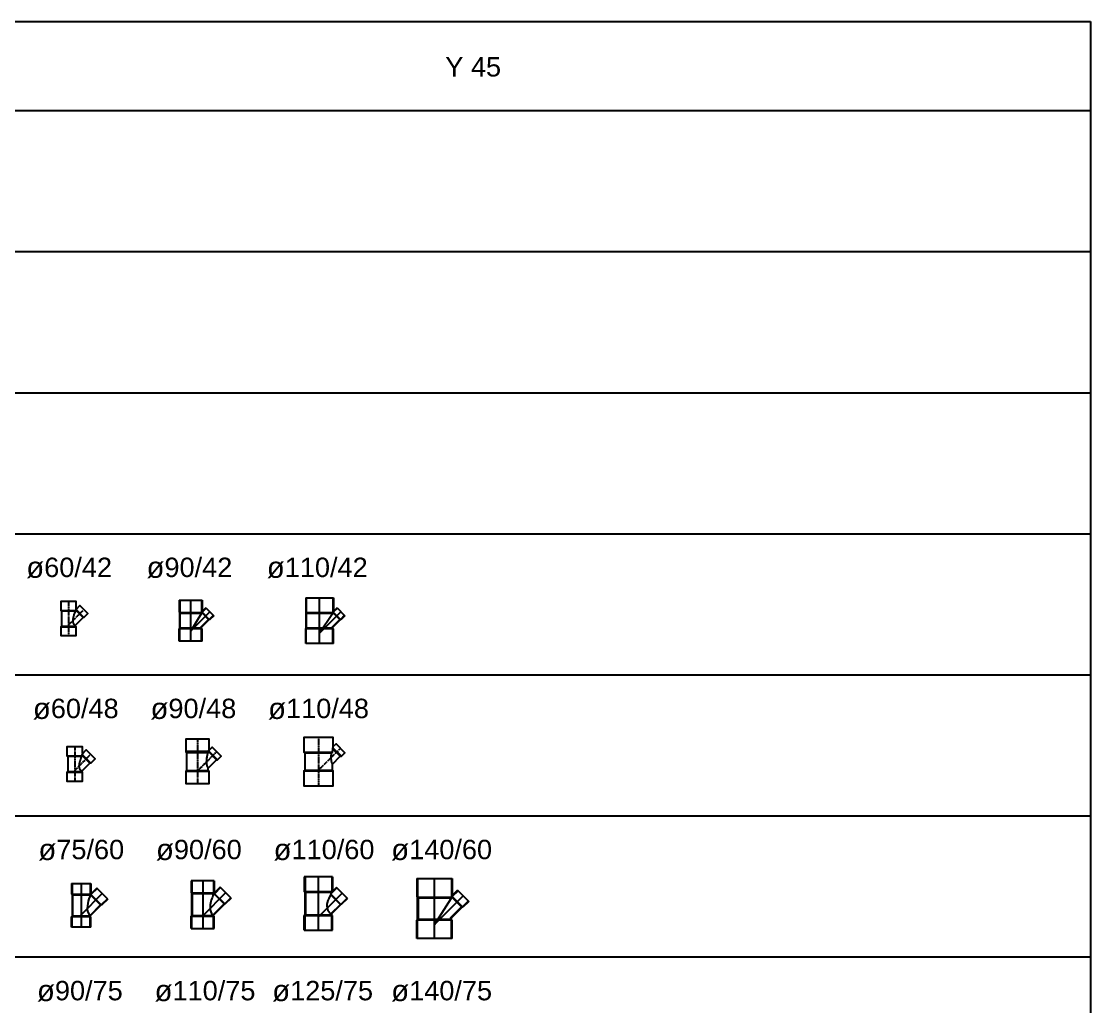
# Model space of a CAD drawing. Header units: millimetres. Extents: x 1218 to 72853, y -34712 to 16286.
# Drawn here: x 14536 to 18942, y -9446 to -5386 of the extents above; entities that cross this region are included whole.
import ezdxf
from ezdxf.enums import TextEntityAlignment as Align

# ---------------------------------------------------------------- set-up
doc = ezdxf.new("R2010")
doc.units = ezdxf.units.MM
doc.linetypes.add('CENTER', pattern=[50.8, 31.75, -6.35, 6.35, -6.35])
doc.linetypes.add('CENTER2', pattern=[28.575, 19.05, -3.175, 3.175, -3.175])
doc.styles.get("Standard").update_dxf_attribs({"font": 'arial.ttf'})

# ---------------------------------------------------------------- blocks, each defined once
blk = doc.blocks.new('Y-D75x60 uPVC ISO')
for p, q in [((-39.7, 128), (39.7, 128)), ((-39.7, 128), (-39.7, 84.5)), ((37.5, 128), (37.5, 84.5)), ((39.7, 128), (39.7, 84.7)), ((64.5, 109.5), (39.7, 84.7)), ((109.5, 64.5), (64.5, 109.5)), ((-39.7, 84.5), (-37.5, 82.3)), ((-37.5, 82.3), (-37.5, -6.3)), ((109.5, 64.5), (84, 39)), ((81.5, 39), (37.5, -4.9)), ((84, 39), (81.5, 39)), ((-39.7, -8.5), (-37.5, -6.3)), ((-39.7, -52), (-39.7, -8.5)), ((-39.7, -52), (-39.7, -8.5)), ((39.7, -52), (39.7, -8.5)), ((39.7, -52), (-39.7, -52))]:
    blk.add_line(p, q)
at = {"color": 8}
for p, q in [((-37.5, 128), (-37.5, 84.5)), ((37.5, 128), (37.5, 84.5)), ((65.8, 108.2), (40.3, 82.7)), ((-37.5, 84.5), (37.5, 84.5)), ((-37.5, 84.5), (-35.3, 82.3)), ((-35.3, 82.3), (35.3, 82.3)), ((-35.3, 82.3), (-35.3, -6.3)), ((37.5, 84.5), (35.3, 82.3)), ((35.3, 82.3), (35.3, 75.2)), ((40.3, 80.2), (35.3, 75.2)), ((82.7, 40.3), (40.3, 82.7)), ((40.3, 82.7), (40.3, 80.2)), ((80.2, 40.3), (40.3, 80.2)), ((108.2, 65.8), (82.7, 40.3)), ((0, -8.5), (0, 0)), ((80.2, 40.3), (35.3, -4.6)), ((82.7, 40.3), (80.2, 40.3)), ((-37.5, -8.5), (-35.3, -6.3)), ((-37.5, -52), (-37.5, -8.5)), ((-37.5, -52), (-37.5, -8.5)), ((37.5, -8.5), (-37.5, -8.5)), ((35.3, -6.3), (-35.3, -6.3)), ((35.3, -6.3), (35.3, -4.6)), ((37.5, -8.5), (35.3, -6.3)), ((37.5, -6.3), (37.5, -4.9)), ((39.7, -8.5), (37.5, -6.3)), ((37.5, -52), (37.5, -8.5))]:
    blk.add_line(p, q, dxfattribs=at)
at = {"color": 8, "linetype": 'CENTER', "ltscale": 10}
for p, q in [((0, 128), (0, -52)), ((87, 87), (0, 0))]:
    blk.add_line(p, q, dxfattribs=at)
at = {"color": 8}
for centre, radius, start, end in [((172.8, 20.8), 147.8, 158.416, 173.9677), ((84.8, 28.5), 59.5, 172.4666, 213.8004)]:
    blk.add_arc(centre, radius, start, end, dxfattribs=at)
at = {"flags": 1}
for p in [(0, 84.5), (61.5, 61.5), (0, -8.5)]:
    blk.add_attdef('AMC', p, '', height=0.5, dxfattribs=at)
blk = doc.blocks.new('Y-D90x60 uPVC ISO')
for p, q in [((-47.7, 143.5), (-47.7, 92.5)), ((47.7, 143.5), (-47.7, 143.5)), ((47.7, 143.5), (47.7, 92.7)), ((-47.7, 92.5), (-45, 89.8)), ((-45, 0.2), (-45, 89.8)), ((72.3, 117.2), (47.7, 92.7)), ((117.2, 72.3), (72.3, 117.2)), ((89.2, 46.8), (45, 2.6)), ((91.8, 46.8), (89.2, 46.8)), ((117.2, 72.3), (91.8, 46.8)), ((-47.7, -2.5), (-45, 0.2)), ((45, 0.2), (45, 2.6)), ((-47.7, -53.5), (-47.7, -2.5)), ((47.7, -53.5), (47.7, -2.5)), ((-47.7, -53.5), (47.7, -53.5))]:
    blk.add_line(p, q)
at = {"color": 8}
for p, q in [((-45, 143.5), (-45, 92.5)), ((45, 143.5), (45, 92.5)), ((45, 92.5), (-45, 92.5)), ((-45, 92.5), (-42.3, 89.8)), ((42.3, 89.8), (-42.3, 89.8)), ((-42.3, 0.2), (-42.3, 89.8)), ((45, 92.5), (42.3, 89.8)), ((42.3, 89.8), (42.3, 82.2)), ((73.5, 116), (48.1, 90.5)), ((90.5, 48.1), (48.1, 90.5)), ((48.1, 90.5), (48.1, 88)), ((48.1, 90.5), (48.1, 88)), ((48.1, 88), (42.3, 82.2)), ((88, 48.1), (42.3, 2.4)), ((88, 48.1), (48.1, 88)), ((90.5, 48.1), (88, 48.1)), ((116, 73.5), (90.5, 48.1)), ((-45, -2.5), (-42.3, 0.2)), ((-42.3, 0.2), (42.3, 0.2)), ((42.3, 0.2), (42.3, 2.4)), ((45, -2.5), (42.3, 0.2)), ((47.7, -2.5), (45, 0.2)), ((-45, -53.5), (-45, -2.5)), ((-45, -2.5), (45, -2.5)), ((45, -53.5), (45, -2.5))]:
    blk.add_line(p, q, dxfattribs=at)
at = {"color": 8, "linetype": 'CENTER', "ltscale": 10}
for p, q in [((0, 143.5), (0, -53.5)), ((94.8, 94.8), (0, 0))]:
    blk.add_line(p, q, dxfattribs=at)
at = {"color": 8}
for centre, radius, start, end in [((157.9, 27.9), 127.7, 154.8261, 178.1272), ((68.2, 30.2), 38, 177.2955, 227.0147)]:
    blk.add_arc(centre, radius, start, end, dxfattribs=at)
at = {"flags": 1}
for p in [(0, 92.5), (69.3, 69.3), (0, -2.5)]:
    blk.add_attdef('AMC', p, '', height=0.5, dxfattribs=at)
blk = doc.blocks.new('Y-D110x60 uPVC ISO')
for p, q in [((-58.2, 164), (-58.2, 103)), ((58.2, 164), (-58.2, 164)), ((58.2, 164), (58.2, 103.2)), ((-58.2, 103), (-55, 99.8)), ((-55, 8.2), (-55, 99.8)), ((75.1, 120.1), (58.2, 103.2)), ((120.1, 75.1), (75.1, 120.1)), ((92.1, 49.6), (55, 12.6)), ((93.3, 50.9), (90.8, 50.9)), ((94.6, 49.6), (92.1, 49.6)), ((120.1, 75.1), (94.6, 49.6)), ((-58.2, 5), (-55, 8.2)), ((-58.2, -56), (-58.2, 5)), ((55, 8.2), (55, 12.6)), ((58.2, 5), (55, 8.2)), ((58.2, -56), (58.2, 5)), ((-58.2, -56), (58.2, -56))]:
    blk.add_line(p, q)
at = {"color": 8}
for p, q in [((-55, 164), (-55, 103)), ((55, 164), (55, 103)), ((55, 103), (-55, 103)), ((-55, 103), (-51.8, 99.8)), ((51.8, 99.8), (-51.8, 99.8)), ((-51.8, 8.2), (-51.8, 99.8)), ((90.8, 50.9), (51, 90.7)), ((76.4, 118.8), (51.8, 94.2)), ((55, 103), (51.8, 99.8)), ((51.8, 99.8), (51.8, 92.4)), ((93.3, 50.9), (51.8, 92.4)), ((90.8, 50.9), (51.8, 11.9)), ((118.8, 76.4), (93.3, 50.9)), ((-55, 5), (-51.8, 8.2)), ((-55, -56), (-55, 5)), ((-55, 5), (55, 5)), ((-51.8, 8.2), (51.8, 8.2)), ((51.8, 8.2), (51.8, 11.9)), ((55, 5), (51.8, 8.2)), ((55, -56), (55, 5))]:
    blk.add_line(p, q, dxfattribs=at)
at = {"color": 8, "linetype": 'CENTER', "ltscale": 10}
for p, q in [((0, -56), (0, 164)), ((97.6, 97.6), (0, 0))]:
    blk.add_line(p, q, dxfattribs=at)
at = {"color": 8}
for centre, radius, start, end in [((166.5, 22.5), 134.4, 148.6377, 165.0142), ((77.8, 45.7), 42.7, 164.3378, 232.4103)]:
    blk.add_arc(centre, radius, start, end, dxfattribs=at)
at = {"flags": 1}
for p in [(0, 103), (72.1, 72.1), (0, -0.9)]:
    blk.add_attdef('AMC', p, '', height=0.5, dxfattribs=at)
blk = doc.blocks.new('Y-D140x60 uPVC ISO')
for p, q in [((-72.9, 188.7), (-72.9, 112.7)), ((-72.9, 188.7), (72.9, 188.7)), ((72.9, 188.7), (72.9, 119.3)), ((94.5, 141), (72.9, 119.3)), ((94.5, 141), (141, 94.5)), ((-72.9, 112.7), (-70, 109.8)), ((-70, 20.2), (-70, 109.8)), ((141, 94.5), (116.9, 70.5)), ((70, 27.6), (112.9, 70.5)), ((116.9, 70.5), (112.9, 70.5)), ((-72.9, 17.3), (-70, 20.2)), ((-72.9, -58.7), (-72.9, 17.3)), ((70, 20.2), (70, 27.6)), ((72.9, 17.3), (70, 20.2)), ((72.9, -58.7), (72.9, 17.3)), ((72.9, -58.7), (-72.9, -58.7))]:
    blk.add_line(p, q)
at = {"color": 8}
for p, q in [((-70, 188.7), (-70, 112.7)), ((70, 188.7), (70, 112.7)), ((96.5, 138.9), (72.5, 114.9)), ((-70, 112.7), (70, 112.7)), ((-70, 112.7), (-67.1, 109.8)), ((-67.1, 20.2), (-67.1, 109.8)), ((-67.1, 109.8), (67.1, 109.8)), ((67.1, 105.5), (0, 0)), ((70, 112.7), (67.1, 109.8)), ((67.1, 105.5), (72.5, 110.9)), ((67.1, 105.5), (67.1, 109.8)), ((72.5, 114.9), (114.9, 72.5)), ((72.5, 114.9), (72.5, 110.9)), ((72.5, 110.9), (110.9, 72.5)), ((138.9, 96.5), (114.9, 72.5)), ((67.1, 28.8), (110.9, 72.5)), ((114.9, 72.5), (110.9, 72.5)), ((-70, 17.3), (-67.1, 20.2)), ((-70, -58.7), (-70, 17.3)), ((70, 17.3), (-70, 17.3)), ((67.1, 20.2), (-67.1, 20.2)), ((67.1, 20.2), (67.1, 28.8)), ((70, 17.3), (67.1, 20.2)), ((70, -58.7), (70, 17.3))]:
    blk.add_line(p, q, dxfattribs=at)
at = {"color": 8, "linetype": 'CENTER', "ltscale": 10}
for p, q in [((0, -58.7), (0, 188.7)), ((0, 0), (117.7, 117.7))]:
    blk.add_line(p, q, dxfattribs=at)
at = {"flags": 1}
for p in [(0, 112.7), (93.7, 93.7), (0, -0.7)]:
    blk.add_attdef('AMC', p, '', height=0.5, dxfattribs=at)
blk = doc.blocks.new('Y-D60x48 uPVC ISO')
at = {"color": 8}
for p, q in [((-32, 60.1), (30.4, 60.1)), ((27.4, 57.2), (-29.1, 57.2)), ((62, 29.3), (30.6, 60.7)), ((66, 29.3), (30.7, 64.7)), ((-32, -7.8), (0, -7.8)), ((-29.1, -4.8), (0, -4.8)), ((0, -4.8), (29.1, -4.8)), ((0, -7.8), (32, -7.8))]:
    blk.add_line(p, q, dxfattribs=at)
at = {"color": 8, "linetype": 'CENTER2', "ltscale": 0.25}
blk.add_line((66.5, 66.5), (0, 0), dxfattribs=at)
for points in [[(32, 69), (32, 96.4), (-32, 96.4), (-32, 60.1), (-29.1, 57.2), (-29.1, -4.8), (-32, -7.8), (-32, -44), (32, -44), (32, -7.8), (29.1, -4.8), (29.1, -3.8)], [(31.9, 68.6), (47.7, 84.4), (84.4, 47.7), (66, 29.3), (62, 29.3), (29, -3.7)]]:
    blk.add_lwpolyline(points)
blk.add_lwpolyline([(0, 96.4), (0, -44)], dxfattribs=at)
at = {"color": 8}
for points, knots in [([(27.4, 57.2), (27.2, 56.8), (27.1, 56.4), (26.7, 55.2), (26.4, 54.4), (25.8, 52.8), (25.6, 52), (24.9, 50), (24.5, 48.7), (23.6, 46), (23.1, 44.7), (22.3, 41.8), (21.8, 40.4), (21, 37.6), (20.6, 36.2), (19.9, 33.5), (19.6, 32.1), (18.9, 29.2), (18.6, 27.8), (18.1, 24.8), (17.8, 23.3), (17.5, 20.3), (17.5, 18.9), (17.5, 17.5)], [142.388134, 142.388134, 142.388134, 142.388134, 144.115014, 144.115014, 147.060323, 147.060323, 150.005631, 150.005631, 154.453957, 154.453957, 158.902284, 158.902284, 163.350611, 163.350611, 167.798938, 167.798938, 172.137, 172.137, 176.475062, 176.475062, 180.813125, 180.813125, 185.151187, 185.151187, 185.151187, 185.151187]), ([(17.5, 17.5), (17.5, 16.7), (17.5, 15.8), (17.6, 14.2), (17.7, 13.4), (18, 11.7), (18.2, 10.9), (18.6, 9.4), (18.9, 8.6), (19.5, 7.2), (19.8, 6.5), (20.6, 5.1), (21, 4.5), (21.8, 3.4), (22.2, 2.8), (23, 1.8), (23.4, 1.3), (24.2, 0.5), (24.5, 0.1), (25.2, -0.5), (25.6, -0.9), (26.2, -1.5), (26.6, -1.7), (27.1, -2.2), (27.4, -2.5), (27.9, -2.9), (28.1, -3), (28.5, -3.3), (28.6, -3.4), (28.9, -3.6), (28.9, -3.7), (29.1, -3.8), (29.1, -3.8), (29.1, -3.8)], [0, 0, 0, 0, 2.488137, 2.488137, 4.976274, 4.976274, 7.46441, 7.46441, 9.952547, 9.952547, 12.440684, 12.440684, 14.928821, 14.928821, 17.416958, 17.416958, 19.905095, 19.905095, 22.217903, 22.217903, 24.530711, 24.530711, 26.84352, 26.84352, 29.156328, 29.156328, 31.469137, 31.469137, 33.781945, 33.781945, 36.094753, 36.094753, 38.407562, 38.407562, 38.407562, 38.407562])]:
    blk.add_open_spline(points, degree=3, knots=knots, dxfattribs=at)
for points, knots in [([(30.4, 60.1), (29.9, 59.6), (29.4, 59.2), (28.4, 58.2), (27.9, 57.7), (27.4, 57.2)], [1.390476, 1.390476, 1.390476, 1.390476, 3.380641, 3.380641, 5.365782, 5.365782, 5.365782, 5.365782]), ([(32, 69), (32, 69), (31.9, 68.7), (31.5, 67.7), (31.3, 67), (30.8, 65.9), (30.8, 65.6), (30.7, 65.3)], [18.426771, 18.426771, 18.426771, 18.426771, 23.033464, 23.033464, 27.640157, 27.640157, 28.919199, 28.919199, 28.919199, 28.919199]), ([(30.7, 61.1), (30.7, 61.9), (30.7, 62.6), (30.7, 64), (30.7, 64.7), (30.7, 65.3)], [3.670309, 3.670309, 3.670309, 3.670309, 5.752423, 5.752423, 7.624422, 7.624422, 7.624422, 7.624422])]:
    blk.add_open_spline(points, degree=3, knots=knots)
blk.add_open_spline([(30.7, 61.1), (30.6, 60.8), (30.5, 60.5), (30.4, 60.1)], degree=3)
at = {"flags": 1}
for p in [(0, 60.1), (47.7, 47.7), (0, -7.8)]:
    blk.add_attdef('AMC', p, '', height=0.5, dxfattribs=at)
blk = doc.blocks.new('Y-D90x48 uPVC ISO')
at = {"color": 8}
for p, q in [((47.5, 80), (-48, 80)), ((-45, 77), (44.5, 77)), ((46.7, 79.2), (79.3, 46.6)), ((83.4, 46.6), (47.3, 82.6)), ((-48, 0), (48, 0)), ((-45, 3), (45, 3))]:
    blk.add_line(p, q, dxfattribs=at)
at = {"color": 8, "linetype": 'CENTER2', "ltscale": 0.25}
blk.add_line((80, 80), (0, 0), dxfattribs=at)
for points in [[(48, 86.2), (48, 131), (-48, 131), (-48, 80), (-45, 77), (-45, 3), (-48, 0), (-48, -51), (48, -51), (48, 0), (45, 3), (45, 12.3)], [(45, 12.3), (79.3, 46.6), (83.4, 46.6), (98.3, 61.6), (61.6, 98.3), (47.4, 84.2)]]:
    blk.add_lwpolyline(points)
blk.add_lwpolyline([(0, 131), (0, -51)], dxfattribs=at)
at = {"color": 8}
blk.add_open_spline([(45, 12.3), (45, 12.3), (45, 12.3), (44.9, 12.5), (44.8, 12.6), (44.7, 12.8), (44.6, 13), (44.3, 13.4), (44.2, 13.6), (43.9, 14.2), (43.7, 14.5), (43.4, 15.2), (43.2, 15.5), (42.8, 16.3), (42.6, 16.8), (42.2, 17.7), (42, 18.2), (41.5, 19.3), (41.3, 19.9), (40.8, 21.3), (40.6, 22), (40.2, 23.5), (39.9, 24.3), (39.6, 25.9), (39.4, 26.7), (39.1, 28.5), (38.9, 29.4), (38.7, 31.1), (38.6, 32), (38.4, 34.8), (38.3, 36.6), (38.3, 40.8), (38.4, 43.4), (38.9, 48.6), (39.2, 51.2), (40, 56.3), (40.5, 58.8), (41.5, 63.5), (42, 65.7), (42.7, 69), (43.1, 70.3), (43.6, 72.6), (43.9, 73.7), (44.3, 75.1), (44.4, 75.5), (44.5, 75.8), (44.5, 75.8), (44.5, 75.8), (44.5, 75.8), (44.6, 76.4), (44.8, 76.9), (44.9, 77.4)], degree=3, knots=[40.003846, 40.003846, 40.003846, 40.003846, 42.29611, 42.29611, 44.588374, 44.588374, 46.880637, 46.880637, 49.172901, 49.172901, 51.465165, 51.465165, 53.757428, 53.757428, 56.049692, 56.049692, 58.341956, 58.341956, 61.050173, 61.050173, 63.75839, 63.75839, 66.466607, 66.466607, 69.174824, 69.174824, 71.883041, 71.883041, 74.591258, 74.591258, 80.007692, 80.007692, 87.770607, 87.770607, 95.533522, 95.533522, 103.296436, 103.296436, 111.059351, 111.059351, 115.801338, 115.801338, 120.543324, 120.543324, 122.737773, 122.737773, 122.737773, 122.791885, 122.791885, 122.791885, 126.153567, 126.153567, 126.153567, 126.153567], dxfattribs=at)
for points in [[(44.5, 77), (45.4, 77.9), (46.4, 78.9), (47.4, 79.9)], [(47.4, 79.9), (47.4, 79.9), (47.4, 80), (47.5, 80)]]:
    blk.add_open_spline(points, degree=3)
for points, knots in [([(47.4, 84.1), (47.4, 84.1), (47.4, 84.1), (47.5, 84.5), (47.6, 84.8), (47.7, 85.3), (47.8, 85.5), (47.9, 85.8), (47.9, 86), (48, 86.1), (48, 86.2), (48, 86.2)], [7.561672, 7.561672, 7.561672, 7.561672, 7.619529, 7.619529, 9.524412, 9.524412, 11.429294, 11.429294, 13.334176, 13.334176, 15.239058, 15.239058, 15.239058, 15.239058]), ([(47.4, 84.1), (47.4, 83.5), (47.4, 82.9), (47.4, 81.5), (47.4, 80.8), (47.5, 80)], [2.643, 2.643, 2.643, 2.643, 4.27145, 4.27145, 6.406904, 6.406904, 6.406904, 6.406904])]:
    blk.add_open_spline(points, degree=3, knots=knots)
at = {"flags": 1}
for p in [(0, 80), (65, 65), (0, -0.7)]:
    blk.add_attdef('AMC', p, '', height=0.5, dxfattribs=at)
blk = doc.blocks.new('Y-D110x48 uPVC ISO')
at = {"color": 8, "linetype": 'CENTER2', "ltscale": 0.25}
for p, q in [((0, 134.5), (0, -64.5)), ((90, 90), (0, 0))]:
    blk.add_line(p, q, dxfattribs=at)
at = {"color": 8}
for p, q in [((93.7, 57), (59, 91.6)), ((-60.5, 73.5), (56.8, 73.5)), ((53.1, 70), (-57, 70)), ((89, 57), (59.2, 86.8)), ((-57, 0), (57, 0)), ((-60.5, -3.5), (60.5, -3.5))]:
    blk.add_line(p, q, dxfattribs=at)
blk.add_lwpolyline([(60.5, 97.3), (60.5, 134.5), (-60.5, 134.5), (-60.5, 73.5), (-57, 70), (-57, 0), (-60.5, -3.5), (-60.5, -64.5), (60.5, -64.5), (60.5, -3.5), (57, 0), (57, 24.9), (89, 57), (93.7, 57), (108.4, 71.7), (71.7, 108.4), (60.3, 97.1)])
blk.add_open_spline([(59, 91.6), (59.1, 91.7), (59.1, 91.8), (59.3, 92.6), (59.4, 93.3), (59.7, 94.6), (59.9, 95.2), (60, 95.9), (60.1, 96.1), (60.2, 96.5), (60.2, 96.6), (60.3, 96.9), (60.3, 96.9), (60.3, 97.1), (60.3, 97.1), (60.3, 97.1)], degree=3, knots=[22.365946, 22.365946, 22.365946, 22.365946, 22.792261, 22.792261, 26.15212, 26.15212, 29.511979, 29.511979, 31.191909, 31.191909, 32.871838, 32.871838, 34.551767, 34.551767, 36.231697, 36.231697, 36.231697, 36.231697])
for points, knots in [([(59.2, 86.8), (59.1, 87.7), (59.1, 88.6), (59.1, 90.2), (59.1, 90.9), (59, 91.6)], [18.475261, 18.475261, 18.475261, 18.475261, 21.154524, 21.154524, 23.228324, 23.228324, 23.228324, 23.228324]), ([(57, 24.9), (57, 24.9), (57, 25), (57, 25.1), (56.9, 25.2), (56.8, 25.5), (56.7, 25.6), (56.6, 26.1), (56.5, 26.3), (56.3, 26.8), (56.1, 27.2), (55.9, 27.8), (55.7, 28.2), (55.5, 29), (55.3, 29.4), (55, 30.3), (54.9, 30.8), (54.6, 31.9), (54.4, 32.6), (54, 34.1), (53.8, 34.8), (53.5, 36.4), (53.3, 37.3), (53, 39), (52.9, 39.9), (52.6, 41.7), (52.5, 42.6), (52.3, 44.5), (52.2, 45.5), (52.1, 48.3), (52, 50.2), (52, 53.8), (52.1, 55.6), (52.3, 59.4), (52.4, 61.3), (52.8, 65), (53, 66.9), (53.2, 68.9), (53.3, 69.1), (53.3, 69.3)], [63.240779, 63.240779, 63.240779, 63.240779, 65.44908, 65.44908, 67.657381, 67.657381, 69.865682, 69.865682, 72.073983, 72.073983, 74.282284, 74.282284, 76.490585, 76.490585, 78.698886, 78.698886, 80.907187, 80.907187, 83.793646, 83.793646, 86.680105, 86.680105, 89.566564, 89.566564, 92.453024, 92.453024, 95.339483, 95.339483, 98.225942, 98.225942, 103.99886, 103.99886, 109.619535, 109.619535, 115.240209, 115.240209, 120.860883, 120.860883, 121.581007, 121.581007, 121.581007, 121.581007]), ([(56.8, 72.6), (57, 74.1), (57.2, 75.6), (57.8, 79.2), (58.1, 81.3), (58.7, 84.3), (58.9, 85.5), (59.1, 86.7), (59.2, 86.8), (59.2, 86.8)], [17.424114, 17.424114, 17.424114, 17.424114, 22.131306, 22.131306, 29.508408, 29.508408, 34.161848, 34.161848, 34.422083, 34.422083, 34.422083, 34.422083])]:
    blk.add_open_spline(points, degree=3, knots=knots, dxfattribs=at)
blk.add_open_spline([(56.8, 72.6), (55.7, 71.5), (54.5, 70.4), (53.3, 69.3)], degree=3, dxfattribs=at)
at = {"flags": 1}
for p in [(0, 73.5), (75.3, 75.3), (0, -3.5)]:
    blk.add_attdef('AMC', p, '', height=0.5, dxfattribs=at)
blk = doc.blocks.new('Y-D60x42 uPVC ISO')
blk.add_line((32, 64.5), (32, 96.4))
at = {"color": 8}
for p, q in [((-32, 60.1), (31.2, 60.1)), ((29.2, 57.2), (-29.1, 57.2)), ((63.7, 31.2), (31.2, 63.7)), ((60.1, 31.2), (31.2, 60.1)), ((-32, -7.8), (0, -7.8)), ((-29.1, -4.8), (0, -4.8)), ((0, -4.8), (29.1, -4.8)), ((0, -7.8), (32, -7.8))]:
    blk.add_line(p, q, dxfattribs=at)
at = {"color": 8, "linetype": 'CENTER2', "ltscale": 0.25}
blk.add_line((63.7, 63.7), (0, 0), dxfattribs=at)
for points in [[(32, 69), (32, 96.4), (-32, 96.4), (-32, 60.1), (-29.1, 57.2), (-29.1, -4.8), (-32, -7.8), (-32, -44), (32, -44), (32, -7.8), (29.1, -4.8), (29.1, 0.2)], [(31.2, 60.1), (31.2, 63.7), (47.4, 80), (80, 47.4), (63.7, 31.2), (60.1, 31.2), (26.9, -2)]]:
    blk.add_lwpolyline(points)
blk.add_lwpolyline([(0, 96.4), (0, -44)], dxfattribs=at)
at = {"color": 8}
for points, knots in [([(31.2, 60.1), (31.2, 60.1), (31.2, 60.1), (31.2, 60.1), (31.2, 60.1), (31.2, 60.1), (27.7, 55), (26.6, 53.1), (25.9, 51.6), (23.6, 46), (23.1, 44.7), (22.3, 41.8), (21.8, 40.4), (21, 37.6), (20.6, 36.2), (19.9, 33.5), (19.6, 32.1), (18.9, 29.2), (18.6, 27.8), (18.1, 24.8), (17.8, 23.3), (17.5, 20.3), (17.5, 18.9), (17.5, 17.5)], [142.388134, 142.388134, 142.388134, 142.388134, 144.115014, 144.115014, 147.060323, 147.060323, 150.005631, 150.005631, 154.453957, 154.453957, 158.902284, 158.902284, 163.350611, 163.350611, 167.798938, 167.798938, 172.137, 172.137, 176.475062, 176.475062, 180.813125, 180.813125, 185.151187, 185.151187, 185.151187, 185.151187]), ([(17.5, 17.5), (17.5, 16.7), (17.5, 15.8), (17.6, 14.2), (17.7, 13.4), (18, 11.7), (18.2, 10.9), (18.6, 9.4), (18.9, 8.6), (19.5, 7.2), (19.8, 6.5), (20.6, 5.1), (21, 4.5), (21.8, 3.4), (22.2, 2.8), (23, 1.8), (23.4, 1.3), (24.2, 0.5), (24.5, 0.1), (25.2, -0.5), (25.6, -0.9), (26.2, -1.5), (26.6, -1.7), (26.9, -2), (26.9, -2), (26.9, -2)], [0, 0, 0, 0, 2.488137, 2.488137, 4.976274, 4.976274, 7.46441, 7.46441, 9.952547, 9.952547, 12.440684, 12.440684, 14.928821, 14.928821, 17.416958, 17.416958, 19.905095, 19.905095, 22.217903, 22.217903, 24.530711, 24.530711, 26.84352, 26.84352, 26.953068, 26.953068, 26.953068, 26.953068])]:
    blk.add_open_spline(points, degree=3, knots=knots, dxfattribs=at)
at = {"flags": 1}
for p in [(0, 60.1), (47.4, 47.4), (0, -7.8)]:
    blk.add_attdef('AMC', p, '', height=0.5, dxfattribs=at)
blk = doc.blocks.new('Y-D90x42 uPVC ISO')
for p, q in [((-47, 125.9), (-47, 74.9)), ((-47, 125.9), (47, 125.9)), ((47, 125.9), (47, 79.5)), ((62.1, 94.7), (47, 79.5)), ((62.1, 94.7), (94.7, 62.1)), ((-47, 74.9), (-45, 72.9)), ((-45, 10.1), (-45, 72.9)), ((45, 15.3), (75, 45.3)), ((77.9, 45.3), (75, 45.3)), ((94.7, 62.1), (77.9, 45.3)), ((-47, 8.1), (-45, 10.1)), ((-47, -42.9), (-47, 8.1)), ((45, 10.1), (45, 15.3)), ((47, 8.1), (45, 10.1)), ((47, -42.9), (47, 8.1)), ((47, -42.9), (-47, -42.9))]:
    blk.add_line(p, q)
at = {"color": 8}
for p, q in [((-45, 125.9), (-45, 74.9)), ((45, 125.9), (45, 74.9)), ((63.6, 93.3), (46.7, 76.4)), ((-45, 74.9), (45, 74.9)), ((-45, 74.9), (-43, 72.9)), ((-43, 10.1), (-43, 72.9)), ((-43, 72.9), (43, 72.9)), ((43, 69.9), (0, 0)), ((45, 74.9), (43, 72.9)), ((43, 69.9), (46.7, 73.6)), ((43, 69.9), (43, 72.9)), ((43, 16.1), (73.6, 46.7)), ((46.7, 76.4), (76.4, 46.7)), ((46.7, 76.4), (46.7, 73.6)), ((46.7, 73.6), (73.6, 46.7)), ((76.4, 46.7), (73.6, 46.7)), ((93.3, 63.6), (76.4, 46.7)), ((-45, 8.1), (-43, 10.1)), ((-45, -42.9), (-45, 8.1)), ((45, 8.1), (-45, 8.1)), ((43, 10.1), (-43, 10.1)), ((43, 10.1), (43, 16.1)), ((45, 8.1), (43, 10.1)), ((45, -42.9), (45, 8.1))]:
    blk.add_line(p, q, dxfattribs=at)
at = {"color": 8, "linetype": 'CENTER', "ltscale": 10}
for p, q in [((0, -42.9), (0, 125.9)), ((0, 0), (78.4, 78.4))]:
    blk.add_line(p, q, dxfattribs=at)
at = {"flags": 1}
for p in [(0, 74.9), (61.6, 61.6), (0, -1.1)]:
    blk.add_attdef('AMC', p, '', height=0.5, dxfattribs=at)
blk = doc.blocks.new('Y-D110x42 uPVC ISO')
for p, q in [((-57, 145.9), (-57, 84.9)), ((-57, 145.9), (57, 145.9)), ((57, 145.9), (57, 89.5)), ((72.1, 104.7), (57, 89.5)), ((72.1, 104.7), (104.7, 72.1)), ((-57, 84.9), (-55, 82.9)), ((-55, 20.1), (-55, 82.9)), ((55, 25.3), (85, 55.3)), ((87.9, 55.3), (85, 55.3)), ((104.7, 72.1), (87.9, 55.3)), ((-57, 18.1), (-55, 20.1)), ((-57, -42.9), (-57, 18.1)), ((55, 20.1), (55, 25.3)), ((57, 18.1), (55, 20.1)), ((57, -42.9), (57, 18.1)), ((57, -42.9), (-57, -42.9))]:
    blk.add_line(p, q)
at = {"color": 8}
for p, q in [((-55, 145.9), (-55, 84.9)), ((55, 145.9), (55, 84.9)), ((73.6, 103.3), (56.7, 86.4)), ((-55, 84.9), (55, 84.9)), ((-55, 84.9), (-53, 82.9)), ((-53, 20.1), (-53, 82.9)), ((-53, 82.9), (53, 82.9)), ((53, 79.9), (0, 0)), ((55, 84.9), (53, 82.9)), ((53, 79.9), (56.7, 83.6)), ((53, 79.9), (53, 82.9)), ((53, 26.1), (83.6, 56.7)), ((56.7, 86.4), (86.4, 56.7)), ((56.7, 86.4), (56.7, 83.6)), ((56.7, 83.6), (83.6, 56.7)), ((86.4, 56.7), (83.6, 56.7)), ((103.3, 73.6), (86.4, 56.7)), ((-55, 18.1), (-53, 20.1)), ((-55, -42.9), (-55, 18.1)), ((55, 18.1), (-55, 18.1)), ((53, 20.1), (-53, 20.1)), ((53, 20.1), (53, 26.1)), ((55, 18.1), (53, 20.1)), ((55, -42.9), (55, 18.1))]:
    blk.add_line(p, q, dxfattribs=at)
at = {"color": 8, "linetype": 'CENTER', "ltscale": 10}
for p, q in [((0, -42.9), (0, 145.9)), ((0, 0), (88.4, 88.4))]:
    blk.add_line(p, q, dxfattribs=at)
at = {"flags": 1}
for p in [(0, 84.9), (71.6, 71.6), (0, -2.3)]:
    blk.add_attdef('AMC', p, '', height=0.5, dxfattribs=at)

msp = doc.modelspace()

# ---------------------------------------------------------------- linework, layer by layer
for p, q in [((1218, -5385.9), (18942.2, -5385.9)), ((18942.2, -5385.9), (18942.2, -22612)), ((1218, -5753.1), (18942.2, -5753.1)), ((1218, -6334.5), (18942.2, -6334.5)), ((1218, -6915.8), (18942.2, -6915.8)), ((1218, -7497.2), (18942.2, -7497.2)), ((1218, -8078.5), (18942.2, -8078.5)), ((1218, -8659.8), (18942.2, -8659.8)), ((1218, -9241.2), (18942.2, -9241.2))]:
    msp.add_line(p, q)

# ---------------------------------------------------------------- block references
at = {"color": 1}
for name, p in [('Y-D60x42 uPVC ISO', (14729.8, -7872.9)), ('Y-D90x42 uPVC ISO', (15233.5, -7896.9)), ('Y-D110x42 uPVC ISO', (15764.4, -7906.9)), ('Y-D90x48 uPVC ISO', (15261, -8475.1)), ('Y-D110x48 uPVC ISO', (15760.7, -8471)), ('Y-D60x48 uPVC ISO', (14755.6, -8472.1)), ('Y-D75x60 uPVC ISO', (14782, -9066.9)), ('Y-D90x60 uPVC ISO', (15283, -9070.9)), ('Y-D110x60 uPVC ISO', (15759.6, -9075.1)), ('Y-D140x60 uPVC ISO', (16238.8, -9106.9))]:
    msp.add_blockref(name, p, dxfattribs=at)

# ---------------------------------------------------------------- texts
at = {"color": 1, "ltscale": 500}
msp.add_text('Y 45', height=80, rotation=360, dxfattribs=at).set_placement((16397.7, -5573), align=Align.MIDDLE_CENTER)
at = {"color": 2, "ltscale": 500, "char_height": 80, "attachment_point": 1}
for s, insert in [('{\\H1.08333x;ø\\A1;\\H0.92308x;60/42}', (14555.7, -7592.2)), ('{\\H1.08333x;ø\\A1;\\H0.92308x;90/42}', (15051.4, -7592.2)), ('{\\H1.08333x;ø\\A1;\\H0.92308x;110/42}', (15547.2, -7592.2)), ('{\\H1.08333x;ø\\A1;\\H0.92308x;60/48}', (14583.1, -8173.6)), ('{\\H1.08333x;ø\\A1;\\H0.92308x;90/48}', (15067.8, -8173.6)), ('{\\H1.08333x;ø\\A1;\\H0.92308x;110/48}', (15552.5, -8173.6)), ('{\\H1.08333x;ø\\A1;\\H0.92308x;75/60}', (14605.7, -8754.9)), ('{\\H1.08333x;ø\\A1;\\H0.92308x;90/60}', (15090.4, -8754.9)), ('{\\H1.08333x;ø\\A1;\\H0.92308x;110/60}', (15575.1, -8754.9)), ('{\\H1.08333x;ø\\A1;\\H0.92308x;140/60}', (16059.8, -8754.9)), ('{\\H1.08333x;ø\\A1;\\H0.92308x;90/75}', (14599.9, -9336.3)), ('{\\H1.08333x;ø\\A1;\\H0.92308x;110/75}', (15084.6, -9336.3)), ('{\\H1.08333x;ø\\A1;\\H0.92308x;125/75}', (15569.3, -9336.3)), ('{\\H1.08333x;ø\\A1;\\H0.92308x;140/75}', (16059.8, -9336.3))]:
    msp.add_mtext_dynamic_manual_height_columns(s, width=2693.132, gutter_width=15, heights=[91.3], dxfattribs=dict(at, insert=insert))

doc.saveas('drawing.dxf')
